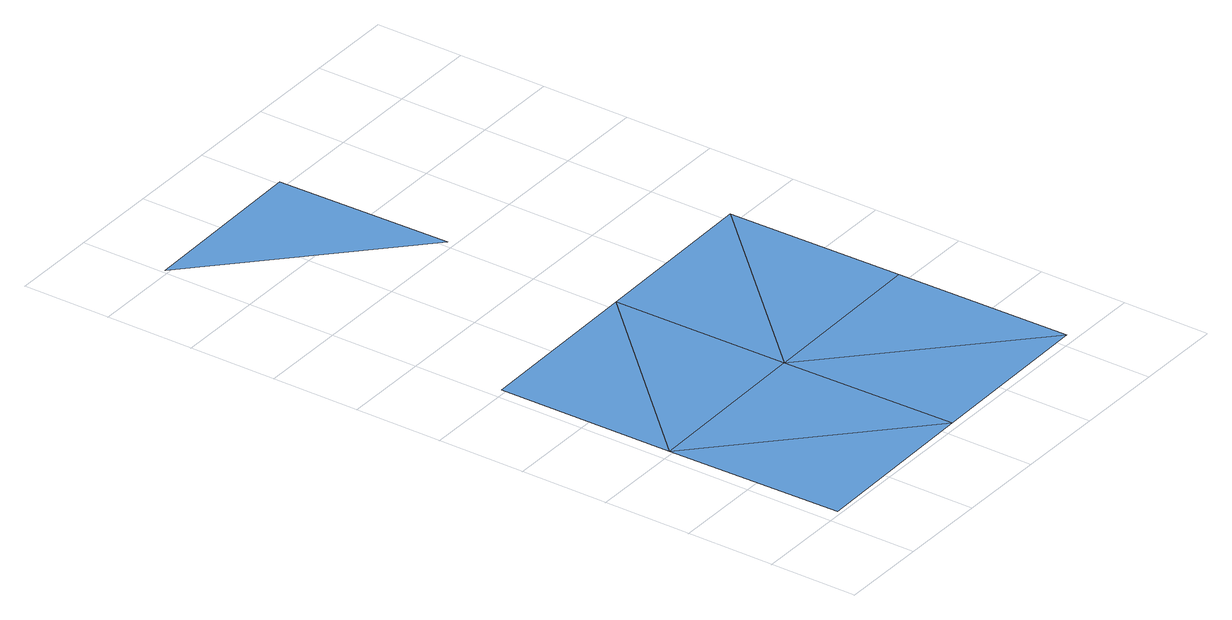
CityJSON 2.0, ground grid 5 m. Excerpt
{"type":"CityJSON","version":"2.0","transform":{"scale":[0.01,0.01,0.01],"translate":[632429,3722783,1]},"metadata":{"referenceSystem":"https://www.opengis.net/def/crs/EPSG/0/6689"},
"CityObjects":{
"waterbody1":{"type":"WaterBody","attributes":{"name":"福岡県津波浸水想定図","class":"1140","function":"2","WaterBodyTsunamiRiskAttribute.description":"1","WaterBodyTsunamiRiskAttribute.rank":"1"},"geometry":[{"type":"MultiSurface","lod":"1","boundaries":[[[0,1,2]],[[0,3,1]],[[3,4,1]],[[5,1,4]],[[6,3,0]],[[7,4,3]],[[8,7,3]],[[8,3,6]]]}]},
"waterbody2":{"type":"WaterBody","attributes":{"name":"福岡県津波浸水想定図","class":"1140","function":"2","WaterBodyTsunamiRiskAttribute.description":"1","WaterBodyTsunamiRiskAttribute.rank":"2"},"geometry":[{"type":"MultiSurface","lod":"1","boundaries":[[[9,10,11]]]}]}
},
"vertices":[
[1095,40,77],[76,1020,78],[95,21,78],[1075,1040,78],[1056,2039,83],[57,2020,83],[2094,59,77],[2056,2059,79],[2075,1059,77],
[18,4019,81],[1037,3039,81],[1017,4039,81]
]}
